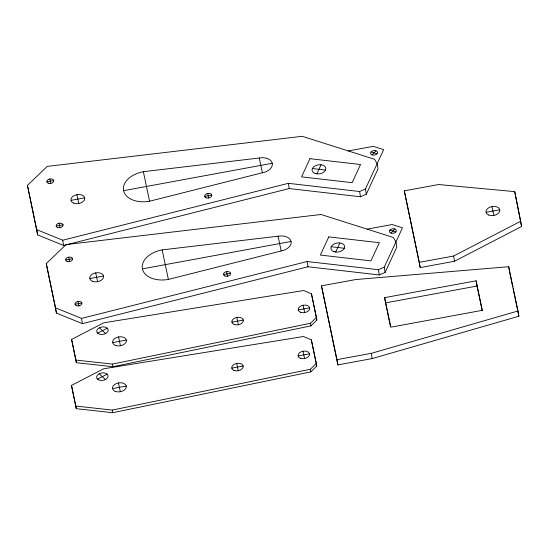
<?xml version="1.0" encoding="UTF-8"?>
<svg xmlns="http://www.w3.org/2000/svg" width="549" height="549" viewBox="0 0 549 549"><rect width="100%" height="100%" fill="white"/><g stroke="black" fill="none" stroke-linecap="round" stroke-linejoin="round"><path stroke-width="0.82" d="M316.855 173.841L321.062 164.755M335.665 252.039L339.872 242.953M366.293 194.236L378.007 168.934L377.136 163.691L374.548 159.285L302.218 136.303L47.221 166.402L27.45 185.377L37.627 234.91L63.595 245.458L289.206 188.568L360.494 196.762L366.293 194.236L365.421 188.993L383.655 149.623L373.306 146.336L348.299 150.941M385.103 272.434L396.817 247.132L395.946 241.889L393.359 237.477L321.028 214.494L66.031 244.6L46.26 263.575L56.437 313.102L82.405 323.649L308.016 266.759L379.297 274.953L385.103 272.434L384.231 267.191L402.465 227.814L392.116 224.527L367.109 229.139M372.215 154.955A3.486 2.265 -9.4 0 0 377.513 152.601A3.486 2.265 -9.4 0 0 372.435 150.989A3.486 2.265 -9.4 0 0 372.215 154.955L375.893 150.742M391.025 233.147A3.486 2.265 -9.4 0 0 396.323 230.8A3.486 2.265 -9.4 0 0 391.245 229.18A3.486 2.265 -9.4 0 0 391.025 233.147L394.704 228.94M71.59 339.433L75.927 360.075L112.401 364.097L310.508 323.265L316.409 317.432L311.455 293.839L303.631 290.531L103.734 322.805L71.59 339.433L76.359 362.697L112.84 366.718L310.94 325.886L316.842 320.053L316.409 317.432M71.48 385.412L75.81 406.054L112.291 410.076L310.391 369.244L316.293 363.411L311.338 339.817L303.515 336.51L103.624 368.791L71.48 385.412L76.242 408.682L112.723 412.697L310.823 371.865L316.725 366.039L316.293 363.411M404.304 190.853L419.326 262.347L453.632 256.026L520.685 221.24L514.729 191.635L438.61 184.533L404.304 190.853L420.191 267.589L454.503 261.269L521.55 226.483L520.685 221.24M97.605 333.195L107.316 328.172M97.489 379.174L107.199 374.157M27.45 185.377L36.756 229.667L62.73 240.215L288.342 183.325L359.622 191.519L365.421 188.993M46.26 263.575L55.566 307.859L81.54 318.406L307.152 261.516L378.433 269.71L384.231 267.191M321.474 285.851L336.99 359.664L371.296 353.343L518.002 310.988L508.697 266.704L355.786 279.537L321.474 285.851L337.855 364.907L372.16 358.586L518.867 316.231L518.002 310.988M149.561 201.222L262.367 172.77A11.632 7.535 -9.4 0 0 272.256 163.286A11.632 7.535 -9.4 0 0 259.265 158.009L143.358 171.693A23.264 15.077 -9.4 0 0 123.587 190.668A23.264 15.077 -9.4 0 0 149.561 201.222L143.358 171.693M168.371 279.414L281.177 250.968A11.632 7.535 -9.4 0 0 291.059 241.478A11.632 7.535 -9.4 0 0 278.075 236.207L162.168 249.891A23.264 15.077 -9.4 0 0 142.397 268.866A23.264 15.077 -9.4 0 0 168.371 279.414L162.168 249.891M46.891 181.801L53.754 180.532M70.986 200.358L84.711 197.832M123.587 190.668L272.256 163.286M204.681 196.37L211.736 195.067M56.197 226.085L63.06 224.822M65.702 259.993L72.564 258.73M89.796 278.556L103.514 276.03M142.397 268.866L291.059 241.478M486.064 212.285L499.789 209.759M223.491 274.562L230.546 273.265M75.007 304.276L81.87 303.014M112.648 342.61L126.366 340.092M231.877 322.146L243.31 320.046M298.21 309.959L309.643 307.859M384.636 297.654L476.12 280.8L482.324 310.322L390.84 327.177L384.636 297.654L385.501 302.897L476.985 286.043L482.159 310.645M112.531 388.589L126.256 386.071M231.76 368.125L243.2 366.025M298.093 355.937L309.533 353.837M312.36 168.543L325.55 170.06M331.171 246.734L344.36 248.251M371.117 151.915L376.985 153.782M389.927 230.113L395.795 231.973M99.342 327.787A5.813 3.768 -9.4 0 1 108.222 329.956A5.813 3.768 -9.4 0 1 99.815 334.307A5.813 3.768 -9.4 0 1 99.342 327.787L105.58 333.579M99.225 373.766A5.813 3.768 -9.4 0 1 108.105 375.941A5.813 3.768 -9.4 0 1 99.698 380.285A5.813 3.768 -9.4 0 1 99.225 373.766L105.463 379.558M509.74 272.778L512.725 286.983M513.075 288.657L518.867 316.231M491.993 206.596L493.853 215.448M385.673 303.714L387.052 310.274M387.395 311.914L390.497 326.682M316.842 320.053L311.455 293.839M316.725 366.039L311.338 339.817M303.151 305.223L304.702 312.594M303.041 351.202L304.585 358.579M278.075 236.207L281.177 250.968M259.265 158.009L262.367 172.77M236.818 317.411L238.369 324.782M226.545 271.638L227.499 276.188M207.735 193.44L208.689 197.997M236.708 363.39L238.252 370.76M118.577 336.928L120.437 345.774M95.725 272.86L97.585 281.719M118.46 382.907L120.32 391.753M76.915 194.669L78.775 203.528M68.666 257.145L69.599 261.578M77.972 301.435L78.905 305.862M49.856 178.953L50.789 183.38M59.162 223.237L60.095 227.663M521.55 226.483L514.729 191.635M508.697 266.704L509.561 271.947M476.12 280.8L476.985 286.043M453.632 256.026L454.503 261.269M419.326 262.347L420.191 267.589M378.433 269.71L379.297 274.953M359.622 191.519L360.494 196.762M371.296 353.343L372.16 358.586M336.99 359.664L337.855 364.907M307.152 261.516L308.016 266.759M288.342 183.325L289.206 188.568M81.54 318.406L82.405 323.649M62.73 240.215L63.595 245.458M55.566 307.859L56.437 313.102M36.756 229.667L37.627 234.91M310.508 323.265L310.94 325.886M310.391 369.244L310.823 371.865M112.401 364.097L112.84 366.718M112.291 410.076L112.723 412.697M75.927 360.075L76.359 362.697M75.81 406.054L76.242 408.682M309.972 158.695L301.559 176.867L352.135 182.68L360.549 164.515L309.972 158.695M328.776 236.893L320.362 255.065L370.946 260.878L379.359 242.706L328.776 236.893M115.194 391.348A6.979 4.516 -9.4 0 0 126.263 387.258A6.979 4.516 -9.4 0 0 116.717 383.387A6.979 4.516 -9.4 0 0 115.194 391.348M300.317 358.243A5.813 3.768 -9.4 0 0 309.533 354.832A5.813 3.768 -9.4 0 0 301.586 351.6A5.813 3.768 -9.4 0 0 300.317 358.243M233.984 370.424A5.813 3.768 -9.4 0 0 243.2 367.013A5.813 3.768 -9.4 0 0 235.253 363.788A5.813 3.768 -9.4 0 0 233.984 370.424M92.458 281.314A6.979 4.522 -9.4 0 0 103.521 277.218A6.979 4.522 -9.4 0 0 93.982 273.34A6.979 4.522 -9.4 0 0 92.458 281.314M224.864 275.982A3.589 2.326 -9.4 0 0 230.553 273.876A3.589 2.326 -9.4 0 0 225.646 271.879A3.589 2.326 -9.4 0 0 224.864 275.982M76.338 305.663A3.486 2.265 -9.4 0 0 81.87 303.611A3.486 2.265 -9.4 0 0 77.1 301.669A3.486 2.265 -9.4 0 0 76.338 305.663M67.033 261.372A3.486 2.265 -9.4 0 0 72.564 259.327A3.486 2.265 -9.4 0 0 67.795 257.385A3.486 2.265 -9.4 0 0 67.033 261.372M334.025 251.682A6.979 4.522 -9.4 0 0 344.683 247.05A6.979 4.522 -9.4 0 0 334.588 243.742A6.979 4.522 -9.4 0 0 334.025 251.682M488.734 215.05A6.979 4.522 -9.4 0 0 499.796 210.946A6.979 4.522 -9.4 0 0 490.25 207.069A6.979 4.522 -9.4 0 0 488.734 215.05M115.311 345.369A6.979 4.516 -9.4 0 0 126.373 341.279A6.979 4.516 -9.4 0 0 116.834 337.402A6.979 4.516 -9.4 0 0 115.311 345.369M300.433 312.257A5.813 3.768 -9.4 0 0 309.65 308.847A5.813 3.768 -9.4 0 0 301.703 305.621A5.813 3.768 -9.4 0 0 300.433 312.257M234.1 324.445A5.813 3.768 -9.4 0 0 243.317 321.035A5.813 3.768 -9.4 0 0 235.37 317.802A5.813 3.768 -9.4 0 0 234.1 324.445M73.655 203.123A6.979 4.522 -9.4 0 0 84.718 199.019A6.979 4.522 -9.4 0 0 75.172 195.149A6.979 4.522 -9.4 0 0 73.655 203.123M206.053 197.784A3.589 2.326 -9.4 0 0 211.742 195.677A3.589 2.326 -9.4 0 0 206.836 193.687A3.589 2.326 -9.4 0 0 206.053 197.784M57.528 227.464A3.486 2.265 -9.4 0 0 63.06 225.413A3.486 2.265 -9.4 0 0 58.29 223.477A3.486 2.265 -9.4 0 0 57.528 227.464M48.223 183.181A3.486 2.265 -9.4 0 0 53.754 181.129A3.486 2.265 -9.4 0 0 48.985 179.194A3.486 2.265 -9.4 0 0 48.223 183.181M315.215 173.491A6.979 4.522 -9.4 0 0 325.873 168.859A6.979 4.522 -9.4 0 0 315.778 165.551A6.979 4.522 -9.4 0 0 315.215 173.491"/></g></svg>
